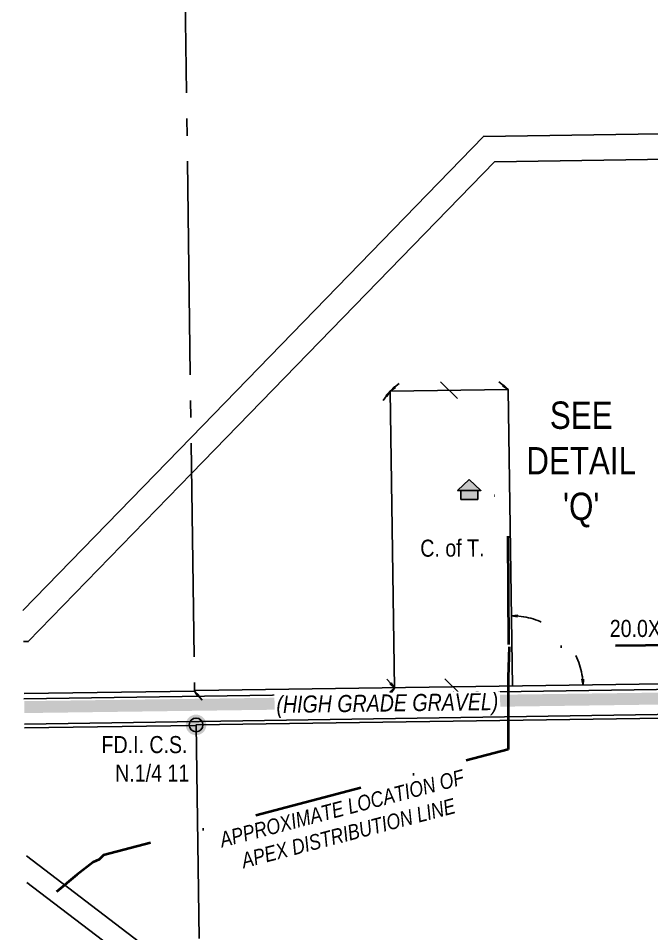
# Model space of a CAD drawing. Extents: x 57693 to 70573, y 5994359 to 6008381.
# Drawn here: x 62560 to 62930, y 6001592 to 6002128 of the extents above; entities that cross this region are included whole.
import ezdxf

# ---------------------------------------------------------------- set-up
doc = ezdxf.new("R2010")
doc.units = 0
doc.header["$LTSCALE"] = 5
doc.linetypes.add('DASHDOT', pattern=[25.4, 12.7, -6.35, 0, -6.35])
doc.linetypes.add('foc-QUARTERLINE', pattern=[33, 25, -3, 2, -3])
for name, color, linetype in [('7', 7, 'Continuous'), ('AS-POWER', 104, 'foc-POWER'), ('AS-RESIDENCE', 14, 'Continuous'), ('AS-ROADS', 254, 'Continuous'), ('AS-TELEPHONE', 224, 'foc-TEL'), ('DETAIL-T', 7, 'Continuous'), ('F-RW', 190, 'Continuous'), ('L-MON', 1, 'Continuous'), ('L-QSEC', 8, 'foc-QUARTERLINE'), ('L-SEC', 7, 'Continuous'), ('L-TITLEDB', 4, 'Continuous'), ('L-TITLEDB-T', 4, 'Continuous')]:
    doc.layers.add(name, color=color, linetype=linetype)
for name, color, linetype, lineweight in [('AS-RECON EXISTING', 151, 'DASHDOT', 40), ('P-APEX RECON-TWS-T', 104, 'Continuous', 9), ('T-TEXT', 48, 'Continuous', 18)]:
    doc.layers.add(name, color=color, linetype=linetype, lineweight=lineweight)
doc.layers.add('AS-STRUCTURE-H', color=7, linetype='Continuous', true_color=0xa8a8a8)
doc.styles.add('175L', font='ARIALN.TTF', dxfattribs={"height": 10})
doc.styles.add('80', font='ARIALN.TTF', dxfattribs={"height": 10})
doc.styles.add('80CG', font='ARIALN.TTF', dxfattribs={"height": 10})
doc.styles.add('80LS', font='ARIALNI.TTF', dxfattribs={"height": 10})
doc.styles.add('foc-LtypeFont', font='ARIALN.TTF', dxfattribs={"height": 7.35})
doc.linetypes.add('foc-POWER', pattern='A,6,-1,["P",foc-LtypeFont,S=0.2,R=0,X=-0.625,Y=-0.75],-1.24,4', length=12.24)
doc.linetypes.add('foc-TEL', pattern='A,2,-1,["T",foc-LtypeFont,S=0.2,R=0,X=-0.425,Y=-0.75],-1.24,8', length=12.24)

# ---------------------------------------------------------------- blocks, each defined once
blk = doc.blocks.new('fdia')
at = {"color": 255, "const_width": 1}
blk.add_lwpolyline([(-0.5, 0, 1), (0.5, 0, 1)], format="xyb", close=True, dxfattribs=at)
blk = doc.blocks.new('Fdiaa')
blk.add_blockref('fdia', (0, 0))
blk = doc.blocks.new('fdib')
at = {"color": 1, "const_width": 1.6}
blk.add_lwpolyline([(-0.4, 0, 1), (0.4, 0, 1)], format="xyb", close=True, dxfattribs=at)
at = {"color": 1}
blk.add_circle((0, 0), 0.8, dxfattribs=at)
blk = doc.blocks.new('Fdibb')
blk.add_blockref('fdib', (0, 0))
blk = doc.blocks.new('fdicc')
for name in ['Fdibb', 'Fdiaa']:
    blk.add_blockref(name, (0, 0))
blk = doc.blocks.new('FDI')
blk.add_blockref('fdicc', (0, 0))
blk = doc.blocks.new('res_occ')
for points in [[(0.1, 0.89), (-1.26, -0.37), (1.46, -0.37)], [(-0.9, -1.43), (1.1, -1.43), (1.1, -0.37), (-0.9, -0.37)]]:
    blk.add_hatch(color=14).paths.add_polyline_path(points)
at = {"color": 14}
for points in [[(0.1, 0.89), (-1.26, -0.37), (1.46, -0.37)], [(-0.9, -1.43), (1.1, -1.43), (1.1, -0.37), (-0.9, -0.37)]]:
    blk.add_lwpolyline(points, close=True, dxfattribs=at)

msp = doc.modelspace()

# ---------------------------------------------------------------- hatches: boundary and pattern name
at = {"layer": 'AS-STRUCTURE-H'}
h = msp.add_hatch(color=256, dxfattribs=at)
h.dxf.hatch_style = 1
h.paths.add_polyline_path([(62823.69, 6001857.573), (62816.911, 6001851.256), (62830.469, 6001851.256)])
h = msp.add_hatch(color=256, dxfattribs=at)
h.dxf.hatch_style = 1
h.paths.add_polyline_path([(62818.694, 6001846.001), (62828.686, 6001846.001), (62828.686, 6001851.256), (62818.694, 6001851.256)])
h.paths.add_polyline_path([(62823.69, 6001857.573), (62816.911, 6001851.256), (62830.469, 6001851.256)])

# ---------------------------------------------------------------- linework, layer by layer
at = {"layer": '7'}
for points in [[(62782.666, 6001913.831), (62780.06, 6001911.598)], [(62816.899, 6001905.031), (62806.934, 6001914.708)], [(62841.05, 6001914.701), (62843.715, 6001912.538)], [(62843.808, 6001913.053), (62843.715, 6001912.538)], [(62846.38, 6001910.374), (62843.808, 6001913.053)], [(62777.453, 6001909.364), (62774.856, 6001906.71)], [(62775.373, 6001906.632), (62777.453, 6001909.364)], [(62777.453, 6001909.364), (62775.586, 6001906.154)], [(62777.453, 6001909.364), (62779.953, 6001912.11)], [(62780.06, 6001911.598), (62777.453, 6001909.364)], [(62777.453, 6001909.364), (62780.549, 6001911.414)], [(62779.953, 6001912.11), (62780.06, 6001911.598)], [(62780.549, 6001911.414), (62780.06, 6001911.598)], [(62843.23, 6001912.341), (62843.715, 6001912.538)], [(62846.38, 6001910.374), (62843.23, 6001912.341)], [(62843.715, 6001912.538), (62846.38, 6001910.374)], [(62773.295, 6001903.901), (62775.373, 6001906.632)], [(62774.856, 6001906.71), (62775.373, 6001906.632)], [(62775.586, 6001906.154), (62775.373, 6001906.632)], [(62848.322, 6001777.833), (62849.763, 6001777.829), (62851.203, 6001777.775), (62852.641, 6001777.67), (62854.073, 6001777.516), (62855.5, 6001777.311), (62856.918, 6001777.057), (62858.327, 6001776.753), (62859.724, 6001776.401), (62861.108, 6001776), (62862.478, 6001775.55), (62863.83, 6001775.054), (62865.165, 6001774.51), (62865.825, 6001774.221)], [(62848.323, 6001777.833), (62852.016, 6001778.213)], [(62848.323, 6001777.833), (62851.997, 6001777.295)], [(62852.016, 6001778.213), (62851.755, 6001777.759)], [(62851.997, 6001777.295), (62851.755, 6001777.759)], [(62886.084, 6001754.547), (62886.689, 6001753.239), (62887.249, 6001751.911), (62887.761, 6001750.564), (62888.227, 6001749.2), (62888.644, 6001747.821), (62889.013, 6001746.428), (62889.333, 6001745.023), (62889.604, 6001743.608), (62889.826, 6001742.184), (62889.997, 6001740.753), (62890.119, 6001739.317), (62890.19, 6001737.878), (62890.207, 6001737.158)], [(62775.588, 6001740.805), (62777.793, 6001738.175)], [(62777.279, 6001738.073), (62777.793, 6001738.175)], [(62779.998, 6001735.543), (62777.279, 6001738.073)], [(62777.982, 6001738.662), (62777.793, 6001738.175)], [(62777.793, 6001738.175), (62779.998, 6001735.543)], [(62779.998, 6001735.543), (62777.982, 6001738.662)], [(62819.446, 6001731.21), (62809.481, 6001740.887)], [(62890.208, 6001737.158), (62889.575, 6001740.817)], [(62889.575, 6001740.817), (62890.046, 6001740.586)], [(62890.493, 6001740.86), (62890.046, 6001740.586)], [(62890.208, 6001737.158), (62890.493, 6001740.86)], [(62663.119, 6001733.831), (62665.82, 6001731.282)], [(62663.119, 6001733.831), (62665.113, 6001730.698)], [(62665.306, 6001731.184), (62663.119, 6001733.831)], [(62665.113, 6001730.698), (62665.306, 6001731.184)], [(62665.82, 6001731.282), (62665.306, 6001731.184)], [(62667.492, 6001728.538), (62665.306, 6001731.184)], [(62775.456, 6001730.395), (62777.727, 6001732.969)], [(62779.998, 6001735.543), (62777.216, 6001733.083)], [(62777.216, 6001733.083), (62777.727, 6001732.969)], [(62777.727, 6001732.969), (62779.998, 6001735.543)], [(62777.904, 6001732.477), (62777.727, 6001732.969)], [(62779.998, 6001735.543), (62777.904, 6001732.477)]]:
    msp.add_lwpolyline(points, dxfattribs=at)
at = {"layer": 'AS-POWER', "flags": 128}
msp.add_lwpolyline([(62563.728, 6001714.497), (63112.321, 6001722.89), (63250.773, 6001723.924)], dxfattribs=at)
at = {"layer": 'AS-RECON EXISTING', "flags": 128}
for points in [[(62972.631, 6001761.207), (62969.679, 6001761.162), (62966.945, 6001761.124), (62962.63, 6001761.082), (62960.782, 6001761.068), (62953.227, 6001760.893), (62947.452, 6001760.762), (62846.946, 6001759.643), (62846.378, 6001848.563), (62830.673, 6001847.588)], [(62846.946, 6001759.643), (62846.538, 6001741.824), (62846.445, 6001737.745)], [(62846.445, 6001737.745), (62846.441, 6001699.641), (62609.84, 6001637.788), (62607.263, 6001635.331), (62603.771, 6001633.791), (62594.333, 6001626.263), (62578.254, 6001612.982), (62568.303, 6001606.106), (62565.26, 6001604.449)]]:
    msp.add_lwpolyline(points, dxfattribs=at)
at = {"layer": 'AS-ROADS', "const_width": 7, "flags": 128}
msp.add_lwpolyline([(62563.589, 6001724.435), (63323.932, 6001734.651), (64855.161, 6001753.969), (65759.247, 6001766.763), (66105.363, 6001771.264)], dxfattribs=at)
at = {"layer": 'AS-TELEPHONE', "flags": 128}
msp.add_lwpolyline([(62563.367, 6001729.366), (63223.916, 6001738.93), (63228.772, 6001738.928), (63236.876, 6001739.382), (63244.037, 6001739.974), (63246.689, 6001740.349), (63247.217, 6001741.222), (63247.398, 6001742.524)], dxfattribs=at)
at = {"layer": 'F-RW', "flags": 128}
for points in [[(63464.601, 6002067.979), (62831.993, 6002058.341), (62661.103, 6001882.286), (62562.802, 6001781.015)], [(62563.056, 6001762.745), (62565.923, 6001762.794), (62661.39, 6001861.134), (62838.429, 6002043.499), (63464.813, 6002052.992)]]:
    msp.add_lwpolyline(points, dxfattribs=at)
at = {"layer": 'F-RW'}
for points in [[(62665.585, 6001560.451), (62564.802, 6001637.308)], [(62665.806, 6001544.961), (62565.018, 6001621.823)]]:
    msp.add_lwpolyline(points, dxfattribs=at)
at = {"layer": 'L-QSEC', "flags": 128}
for points in [[(62652.186, 6002538.767), (62663.119, 6001733.831)], [(62663.992, 6001714.018), (62675.469, 6000909.997)]]:
    msp.add_lwpolyline(points, dxfattribs=at)
at = {"layer": 'L-SEC', "flags": 128}
for points in [[(62663.702, 6001734.121), (63469.152, 6001745.725)], [(62563.478, 6001732.417), (62663.119, 6001733.831)], [(62663.992, 6001714.018), (63469.436, 6001725.622)], [(62663.391, 6001713.734), (62563.758, 6001712.319)]]:
    msp.add_lwpolyline(points, dxfattribs=at)
at = {"layer": 'L-TITLEDB', "flags": 128}
msp.add_lwpolyline([(62848.927, 6001736.553), (62846.38, 6001910.374), (62777.453, 6001909.364), (62779.998, 6001735.543)], dxfattribs=at)

# ---------------------------------------------------------------- block references
at = {"layer": 'AS-RESIDENCE', "xscale": 4.996261984999975, "yscale": 4.996261984999975, "zscale": 4.996261984999975}
msp.add_blockref('res_occ', (62823.19, 6001853.123), dxfattribs=at)
at = {"layer": 'L-MON', "xscale": 4.999999999999972, "yscale": 4.999999999999972, "zscale": 4.999999999999972}
msp.add_blockref('FDI', (62663.992, 6001714.018), dxfattribs=at)

# ---------------------------------------------------------------- texts
at = {"layer": 'AS-RECON EXISTING', "linetype": 'Continuous', "insert": (62677.311, 6001651.024), "char_height": 8.98561, "attachment_point": 1, "rotation": 14.64172, "style": '80'}
msp.add_mtext_dynamic_manual_height_columns('\\pi-0.37831;{\\fArial Narrow|b0|i1|c0|p18;APPROXIMATE LOCATION OF \\P\\pi8.8004;APEX DISTRIBUTION LINE}', width=146.7459, gutter_width=44.962, heights=[0], dxfattribs=at)
at = {"layer": 'DETAIL-T', "color": 3, "insert": (62889.148, 6001866.391), "char_height": 16, "width": 63.63613, "attachment_point": 5, "style": '80CG'}
msp.add_mtext("SEE\\PDETAIL\\P'Q'", dxfattribs=at)
at = {"layer": 'L-MON', "insert": (62602.977, 6001707.496), "char_height": 9.99252, "attachment_point": 1, "style": '175L'}
msp.add_mtext_dynamic_manual_height_columns('\\pi5.7531;FD.I. C.S.\\P\\pi13.755;N.1/4 11', width=54.05943, gutter_width=50, heights=[0], dxfattribs=at)
at = {"layer": 'L-TITLEDB-T', "insert": (62791.547, 6001822.391), "char_height": 9.99252, "attachment_point": 1, "rotation": 0.26693, "style": '80'}
msp.add_mtext_dynamic_manual_height_columns('\\pi3.515;C. of T.', width=43.03997, gutter_width=45.022, heights=[0], dxfattribs=at)
at = {"layer": 'P-APEX RECON-TWS-T', "insert": (62905.866, 6001775.467), "char_height": 9.9925, "attachment_point": 1, "style": '175L'}
msp.add_mtext_dynamic_manual_height_columns('20.0X20.0', width=78.94687, gutter_width=50, heights=[0], dxfattribs=at)

# ---------------------------------------------------------------- next in the draw order: texts
at = {"layer": 'T-TEXT', "insert": (62775.759, 6001731.848), "char_height": 9.99252, "width": 129.90358, "attachment_point": 2, "rotation": 0.77006, "style": '80LS', "bg_fill": 3, "box_fill_scale": 1.1, "bg_fill_color": 256, "bg_fill_transparency": 0}
msp.add_mtext('(HIGH GRADE GRAVEL)', dxfattribs=at)

doc.saveas('drawing.dxf')
